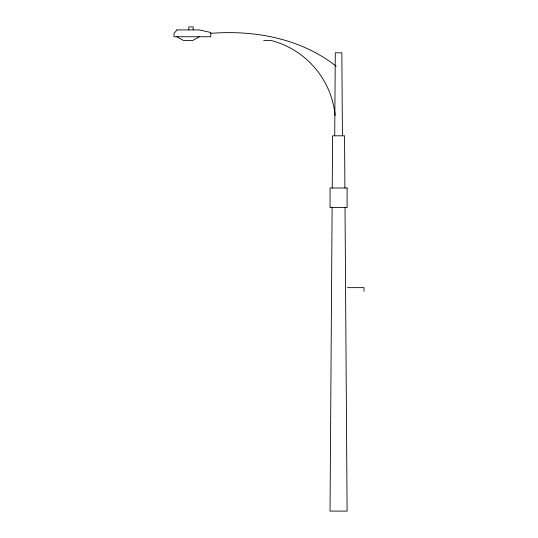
<?xml version="1.0" encoding="UTF-8"?>
<svg xmlns="http://www.w3.org/2000/svg" width="538" height="538" viewBox="0 0 538 538"><rect width="100%" height="100%" fill="white"/><g stroke="black" fill="none" stroke-linecap="round" stroke-linejoin="round"><path stroke-width="0.81" d="M332.114 207.17L330.043 511.1L347.097 511.1L345.026 207.17M332.242 187.856L332.598 135.805L344.542 135.805L344.898 187.856M334.717 135.805L335.295 52.818L341.845 52.818L342.424 135.805M199.349 36.739L192.792 40.471L183.451 40.471L176.894 36.739M211.01 33.309C255.059 29.987 300.803 38.44 336.196 66.241M263.701 40.417L270.896 40.417A86.214 86.214 0 0 1 335.14 115.408M347.38 287.648L363.997 287.648L363.997 291.287M193.162 29.92L193.162 26.9L188.811 26.9L188.811 29.92M176.894 29.92L174.003 33.538L174.003 36.739L210.795 36.739L210.795 32.502L199.349 29.92L176.894 29.92M347.097 188.004L330.043 188.004L330.043 207.594L347.097 207.594L347.097 188.004"/></g></svg>
